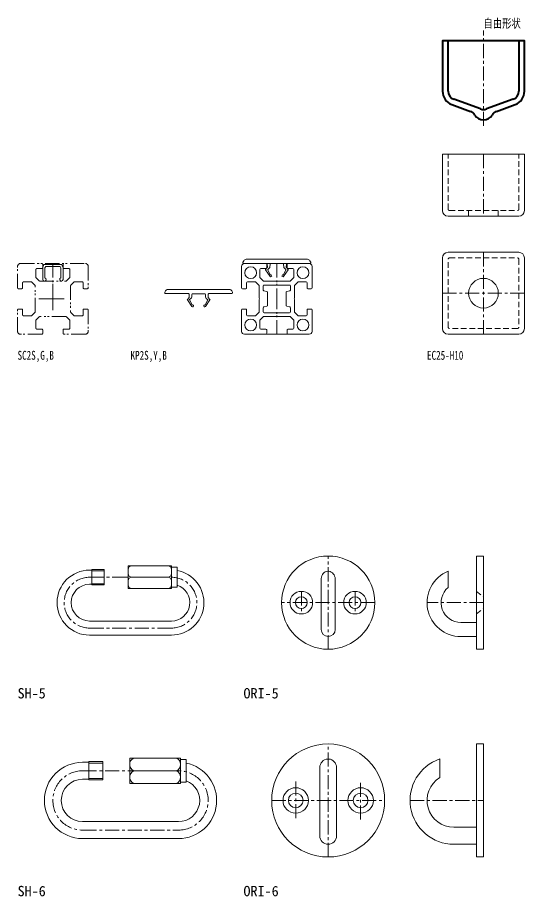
# Model space of a CAD drawing. Units: millimetres on the paper. Extents: x -594 to 176, y -419 to -108.
# Drawn here: x -594.5 to -415, y -419.5 to -108.5 of the extents above; entities that cross this region are included whole.
import ezdxf
from ezdxf.enums import TextEntityAlignment as Align

# ---------------------------------------------------------------- set-up
doc = ezdxf.new("R2010")
doc.units = ezdxf.units.MM
for name, pattern in [('CHAIN1', [8, 5, -1, 1, -1]), ('CHAIN2', [12, 9, -1, 1, -1]), ('DASHED2', [3, 2, -1]), ('DOUBLE_CHAIN1', [8.8, 5, -1, 0.6, -0.6, 0.6, -1])]:
    doc.linetypes.add(name, pattern=pattern)
doc.layers.add('0-0', color=7, linetype='Continuous', lineweight=18)
doc.layers.add('0-1', color=4, linetype='Continuous', lineweight=18)
doc.layers.add('0-F', color=7, linetype='Continuous')
doc.styles.add('ＭＳ ゴシック', font='')
doc.styles.get('ＭＳ ゴシック').set_extended_font_data('MS Gothic')

msp = doc.modelspace()

# ---------------------------------------------------------------- linework, layer by layer
at = {"layer": '0-0', "color": 4, "linetype": 'CHAIN1'}
msp.add_line((-429.5, -146.781), (-429.5, -113.032), dxfattribs=at)
at = {"layer": '0-0', "lineweight": 40}
for p, q in [((-442, -134.565), (-442, -116.673)), ((-417, -116.673), (-417, -134.565)), ((-440.694, -139.269), (-434.085, -141.648)), ((-430.516, -140.808), (-440.016, -137.388)), ((-418.984, -137.388), (-428.484, -140.808)), ((-424.915, -141.648), (-418.306, -139.269))]:
    msp.add_line(p, q, dxfattribs=at)
at = {"layer": '0-0'}
for p, q in [((-415, -176.781), (-415, -156.781)), ((-442, -178.781), (-417, -178.781)), ((-417, -191.5), (-442, -191.5)), ((-579, -195.8), (-585, -195.8)), ((-514.683, -195.055), (-514.683, -195.201)), ((-514.395, -194.501), (-514.656, -194.955)), ((-506.23, -195.471), (-514.407, -195.5)), ((-491.838, -194.001), (-513.528, -194.001)), ((-506.079, -195.616), (-506.039, -196.785)), ((-505.093, -195.791), (-505.122, -196.617)), ((-504.793, -195.501), (-500.573, -195.501)), ((-500.273, -195.791), (-500.244, -196.617)), ((-499.287, -195.616), (-499.328, -196.785)), ((-499.137, -195.471), (-490.959, -195.5)), ((-490.972, -194.501), (-490.71, -194.955)), ((-490.683, -195.055), (-490.683, -195.201)), ((-444, -193.5), (-444, -218.5)), ((-415, -218.5), (-415, -193.5)), ((-506.687, -197.721), (-505.085, -200.098)), ((-506.682, -197.6), (-506.062, -196.853)), ((-505.896, -197.725), (-505.017, -199.455)), ((-505.4, -197.196), (-505.873, -197.603)), ((-499.471, -197.725), (-500.35, -199.455)), ((-498.679, -197.721), (-500.281, -200.098)), ((-499.966, -197.196), (-499.494, -197.603)), ((-498.684, -197.6), (-499.305, -196.853)), ((-542.081, -205.166), (-542.343, -205.62)), ((-519.524, -204.666), (-541.215, -204.666)), ((-518.658, -205.166), (-518.397, -205.62)), ((-542.37, -205.72), (-542.37, -205.866)), ((-533.916, -206.137), (-542.094, -206.165)), ((-534.369, -208.265), (-533.748, -207.518)), ((-533.766, -206.282), (-533.725, -207.45)), ((-533.086, -207.862), (-533.559, -208.268)), ((-532.78, -206.456), (-532.808, -207.283)), ((-532.48, -206.166), (-528.26, -206.166)), ((-527.96, -206.456), (-527.931, -207.283)), ((-527.653, -207.862), (-527.18, -208.268)), ((-526.974, -206.282), (-527.014, -207.45)), ((-526.371, -208.265), (-526.991, -207.518)), ((-526.823, -206.137), (-518.646, -206.165)), ((-518.37, -205.72), (-518.37, -205.866)), ((-534.374, -208.387), (-532.772, -210.764)), ((-533.582, -208.391), (-532.703, -210.121)), ((-527.157, -208.391), (-528.036, -210.121)), ((-526.366, -208.387), (-527.968, -210.764)), ((-442, -220.5), (-417, -220.5)), ((-568.2, -304), (-569, -304)), ((-540, -303), (-540, -310)), ((-442, -310.138), (-442, -304.376)), ((-556, -306.5), (-555.3, -306.5)), ((-554, -306.5), (-541.3, -306.5)), ((-487, -325), (-487, -307.068)), ((-482, -307.068), (-482, -325)), ((-569, -309), (-568.2, -309)), ((-540, -322), (-569, -322)), ((-432, -322.5), (-437.5, -322.5)), ((-540, -327), (-569, -327)), ((-437.5, -327.5), (-432, -327.5)), ((-569.3, -372), (-571.5, -372)), ((-569.3, -371.75), (-569.3, -378.25)), ((-569.3, -371.75), (-564.3, -371.75)), ((-564.3, -378.25), (-564.3, -371.75)), ((-445, -377.422), (-445, -370.829)), ((-538.3, -375.014), (-553.3, -375.014)), ((-571.5, -378), (-569.3, -378)), ((-569.3, -378.25), (-564.3, -378.25)), ((-537.5, -393), (-571.5, -393)), ((-432, -395), (-440, -395)), ((-537.5, -399), (-571.5, -399)), ((-440, -401), (-432, -401))]:
    msp.add_line(p, q, dxfattribs=at)
at = {"layer": '0-0', "lineweight": 40}
msp.add_lwpolyline([(-415, -134.565), (-415, -116.673), (-444, -116.673), (-444, -134.565)], dxfattribs=at)
at = {"layer": '0-0'}
for points in [[(-415, -156.781), (-444, -156.781), (-444, -176.781)], [(-585.3, -196.1), (-585.3, -196.3), (-585.6, -196.8), (-585.6, -201.1)], [(-584.8, -200.534), (-584.8, -197.022), (-584.547, -196.6), (-579.453, -196.6), (-579.2, -197.022), (-579.2, -200.534)], [(-578.4, -201.1), (-578.4, -196.8), (-578.7, -196.3), (-578.7, -196.1)], [(-482, -307.068), (-482.066, -306.572), (-482.207, -306.096), (-482.417, -305.656), (-482.69, -305.264), (-483.019, -304.933), (-483.392, -304.673), (-483.799, -304.491), (-484.227, -304.393), (-484.664, -304.382), (-485.096, -304.458), (-485.509, -304.62), (-485.892, -304.861), (-486.233, -305.176), (-486.521, -305.553), (-486.747, -305.983), (-486.905, -306.451), (-486.991, -306.944), (-487, -307.068)], [(-536.8, -379), (-534.8, -379), (-534.8, -371), (-536.8, -371)], [(-487.5, -398), (-487.5, -373.847), (-487.499, -373.83), (-487.406, -373.264), (-487.225, -372.725), (-486.962, -372.228), (-486.624, -371.788), (-486.221, -371.42), (-485.766, -371.134), (-485.272, -370.939), (-484.755, -370.84)], [(-484.755, -370.84), (-484.23, -370.842), (-483.713, -370.943), (-483.221, -371.141), (-482.767, -371.43), (-482.366, -371.8), (-482.029, -372.241), (-481.768, -372.74), (-481.59, -373.28), (-481.5, -373.846), (-481.5, -398)]]:
    msp.add_lwpolyline(points, dxfattribs=at)
for points in [[(-432, -332), (-429.5, -332), (-429.5, -299), (-432, -299)], [(-568.2, -309.2), (-568.2, -303.8), (-563.8, -303.8), (-563.8, -309.2)], [(-540, -303), (-540, -302.5), (-555.3, -302.5), (-555.3, -310.5), (-540, -310.5), (-540, -310), (-538, -310), (-538, -303)], [(-432, -405.5), (-429.5, -405.5), (-429.5, -365.5), (-432, -365.5)], [(-554.8, -379.5), (-536.8, -379.5), (-536.8, -370.5), (-554.8, -370.5)]]:
    msp.add_lwpolyline(points, close=True, dxfattribs=at)
for centre, radius in [((-429.5, -206), 5.25), ((-484.5, -315.5), 16.5), ((-494, -315.5), 4), ((-494, -315.5), 2.1), ((-475, -315.5), 4), ((-475, -315.5), 2.1), ((-484.5, -385.5), 20), ((-496, -385.5), 4.5), ((-473, -385.5), 4.5), ((-496, -385.5), 2.6), ((-473, -385.5), 2.6)]:
    msp.add_circle(centre, radius, dxfattribs=at)
at = {"layer": '0-0', "lineweight": 40}
for centre, radius, start, end in [((-439, -134.565), 5, 180, 250.20112), ((-439, -134.565), 3, 180, 250.20112), ((-420, -134.565), 3, 289.79888, 0), ((-420, -134.565), 5, 289.79888, 0), ((-435.101, -144.471), 3, 30.48599, 70.20112), ((-429.5, -141.173), 3.5, 210.48599, 329.51401), ((-429.5, -137.985), 3, 250.20112, 289.79888), ((-423.899, -144.471), 3, 109.79888, 149.51401)]:
    msp.add_arc(centre, radius, start, end, dxfattribs=at)
at = {"layer": '0-0'}
for centre, radius, start, end in [((-442, -176.781), 2, 180, 270), ((-417, -176.781), 2, 270, 0), ((-442, -193.5), 2, 90, 180), ((-417, -193.5), 2, 0, 90), ((-585, -196.1), 0.3, 90, 180), ((-579, -196.1), 0.3, 0, 90), ((-514.483, -195.055), 0.2, 150, 180), ((-514.383, -195.201), 0.3, 180, 265.40649), ((-513.528, -195.001), 1, 90, 150), ((-506.229, -195.621), 0.15, 1.98186, 90.2), ((-504.793, -195.801), 0.3, 90, 178.01814), ((-500.573, -195.801), 0.3, 1.98186, 90), ((-499.137, -195.621), 0.15, 89.8, 178.01814), ((-491.838, -195.001), 1, 30, 90), ((-490.983, -195.201), 0.3, 274.59351, 0), ((-490.883, -195.055), 0.2, 0, 30), ((-506.605, -197.664), 0.1, 140.30505, 215), ((-506.139, -196.789), 0.1, 320.30505, 2), ((-505.807, -197.679), 0.1, 130.68368, 208), ((-505.921, -196.59), 0.8, 310.68368, 358.01814), ((-499.445, -196.59), 0.8, 181.98186, 229.31632), ((-499.559, -197.679), 0.1, 332, 49.31632), ((-499.228, -196.789), 0.1, 178, 219.69495), ((-498.761, -197.664), 0.1, 325, 39.69495), ((-585, -201.1), 0.6, 180, 70.52878), ((-579, -201.1), 0.6, 109.47122, 0), ((-504.838, -199.851), 0.35, 225, 101.47216), ((-504.927, -199.41), 0.1, 206.93759, 281.47216), ((-500.528, -199.851), 0.35, 78.52784, 315), ((-500.439, -199.41), 0.1, 258.52784, 333.06241), ((-541.215, -205.666), 1, 90, 150), ((-519.524, -205.666), 1, 30, 90), ((-542.17, -205.72), 0.2, 150, 180), ((-542.07, -205.866), 0.3, 180, 265.40649), ((-534.292, -208.329), 0.1, 140.30505, 215), ((-533.916, -206.287), 0.15, 1.98186, 90.2), ((-533.825, -207.454), 0.1, 320.30505, 2), ((-533.494, -208.344), 0.1, 130.68368, 208), ((-533.608, -207.255), 0.8, 310.68368, 358.01814), ((-532.48, -206.466), 0.3, 90, 178.01814), ((-528.26, -206.466), 0.3, 1.98186, 90), ((-527.132, -207.255), 0.8, 181.98186, 229.31632), ((-527.246, -208.344), 0.1, 332, 49.31632), ((-526.914, -207.454), 0.1, 178, 219.69495), ((-526.824, -206.287), 0.15, 89.8, 178.01814), ((-526.448, -208.329), 0.1, 325, 39.69495), ((-518.67, -205.866), 0.3, 274.59351, 0), ((-518.57, -205.72), 0.2, 0, 30), ((-532.525, -210.516), 0.35, 225, 101.47216), ((-532.614, -210.075), 0.1, 206.93759, 281.47216), ((-528.215, -210.516), 0.35, 78.52784, 315), ((-528.125, -210.075), 0.1, 258.52784, 333.06241), ((-442, -218.5), 2, 180, 270), ((-417, -218.5), 2, 270, 0), ((-569, -315.5), 11.5, 90, 270), ((-554, -303.8), 1.3, 90, 180), ((-541.3, -303.8), 1.3, 0, 90), ((-540, -315.5), 11.5, 270, 79.98465), ((-437.5, -315.5), 12, 112.02445, 270), ((-554, -305.2), 1.3, 180, 270), ((-554, -307.8), 1.3, 90, 180), ((-541.3, -305.2), 1.3, 270, 0), ((-541.3, -307.8), 1.3, 0, 90), ((-569, -315.5), 6.5, 90, 270), ((-554, -309.2), 1.3, 180, 270), ((-541.3, -309.2), 1.3, 270, 0), ((-540, -315.5), 6.5, 270, 72.07989), ((-437.5, -315.5), 7, 130.00542, 270), ((-484.5, -325), 2.5, 180, 359.99984), ((-571.5, -385.5), 13.5, 90.00015, 270), ((-552.352, -372.757), 2.448, 112.7814, 247.21859), ((-539.248, -372.757), 2.448, 292.7814, 67.2186), ((-537.5, -385.5), 13.5, 270.00015, 78.463), ((-440, -385.5), 15.5, 108.81924, 270), ((-552.373, -377.257), 2.427, 112.45805, 247.54187), ((-539.227, -377.257), 2.427, 292.45812, 67.54195), ((-571.5, -385.5), 7.5, 90.00015, 270), ((-537.5, -385.5), 7.5, 270, 68.89973), ((-440, -385.5), 9.5, 121.7571, 270), ((-484.5, -398), 3, 180, 0)]:
    msp.add_arc(centre, radius, start, end, dxfattribs=at)
at = {"layer": '0-1', "linetype": 'DASHED2'}
for p, q in [((-442, -176.281), (-442, -156.781)), ((-417, -176.281), (-417, -156.781)), ((-441.5, -176.781), (-417.5, -176.781)), ((-434.75, -176.781), (-434.75, -178.781)), ((-424.25, -178.781), (-424.25, -176.781)), ((-442, -218), (-442, -194)), ((-441.5, -193.5), (-417.5, -193.5)), ((-417, -194), (-417, -218)), ((-417.5, -218.5), (-441.5, -218.5)), ((-432, -311.5), (-429.5, -313.4)), ((-432, -319.5), (-429.5, -317.6))]:
    msp.add_line(p, q, dxfattribs=at)
at = {"layer": '0-1', "linetype": 'CHAIN1'}
for p, q in [((-429.5, -156.781), (-429.5, -178.781)), ((-429.5, -220.5), (-429.5, -191.5)), ((-415, -206), (-444, -206)), ((-484.5, -332), (-484.5, -299)), ((-569, -306.5), (-556, -306.5)), ((-494, -311.5), (-494, -319.5)), ((-475, -311.5), (-475, -319.5)), ((-468, -315.5), (-501, -315.5)), ((-429.5, -315.5), (-449.5, -315.5)), ((-569, -324.5), (-540, -324.5)), ((-484.5, -405.5), (-484.5, -365.5)), ((-571.5, -375), (-537.5, -375)), ((-496, -378.769), (-496, -392.231)), ((-473, -392.231), (-473, -378.769)), ((-504.5, -385.5), (-464.5, -385.5)), ((-455.5, -385.5), (-429.5, -385.5)), ((-571.5, -396), (-537.5, -396))]:
    msp.add_line(p, q, dxfattribs=at)
at = {"layer": '0-1', "linetype": 'DOUBLE_CHAIN1'}
for p, q in [((-593.5, -195.5), (-570.5, -195.5)), ((-585.6, -195.8), (-585.6, -197)), ((-582, -195.5), (-582, -208.402)), ((-578.4, -197), (-578.4, -195.8)), ((-502.683, -195.501), (-502.683, -208)), ((-594.5, -204.1), (-594.5, -196.5)), ((-588, -197.6), (-588, -200.376)), ((-585.9, -197.3), (-587.7, -197.3)), ((-576.3, -197.3), (-578.1, -197.3)), ((-576, -200.376), (-576, -197.6)), ((-569.5, -196.5), (-569.5, -204.1)), ((-589.624, -202), (-592.4, -202)), ((-588.388, -203.112), (-589.412, -202.088)), ((-587.912, -200.588), (-586.888, -201.612)), ((-586.676, -201.7), (-577.324, -201.7)), ((-577.112, -201.612), (-576.088, -200.588)), ((-574.588, -202.088), (-575.612, -203.112)), ((-571.6, -202), (-574.376, -202)), ((-593, -204.4), (-594.2, -204.4)), ((-592.7, -202.3), (-592.7, -204.1)), ((-588.3, -212.676), (-588.3, -203.324)), ((-575.7, -203.324), (-575.7, -212.676)), ((-571.3, -204.1), (-571.3, -202.3)), ((-569.8, -204.4), (-571, -204.4)), ((-502.683, -220.499), (-502.683, -208)), ((-594.5, -219.5), (-594.5, -211.9)), ((-594.2, -211.6), (-593, -211.6)), ((-592.7, -211.9), (-592.7, -213.7)), ((-592.4, -214), (-589.624, -214)), ((-589.412, -213.912), (-588.388, -212.888)), ((-586.888, -214.388), (-587.912, -215.412)), ((-577.324, -214.3), (-586.676, -214.3)), ((-576.088, -215.412), (-577.112, -214.388)), ((-575.612, -212.888), (-574.588, -213.912)), ((-574.376, -214), (-571.6, -214)), ((-571.3, -213.7), (-571.3, -211.9)), ((-571, -211.6), (-569.8, -211.6)), ((-569.5, -211.9), (-569.5, -219.5)), ((-588, -215.624), (-588, -218.4)), ((-576, -218.4), (-576, -215.624)), ((-585.9, -220.5), (-593.5, -220.5)), ((-587.7, -218.7), (-585.9, -218.7)), ((-585.6, -219), (-585.6, -220.2)), ((-578.4, -220.2), (-578.4, -219)), ((-578.1, -218.7), (-576.3, -218.7)), ((-570.5, -220.5), (-578.1, -220.5))]:
    msp.add_line(p, q, dxfattribs=at)
at = {"layer": '0-1'}
for p, q in [((-514.183, -195.5), (-491.183, -195.5)), ((-506.283, -195.8), (-506.283, -197)), ((-499.083, -197), (-499.083, -195.8)), ((-515.183, -204.1), (-515.183, -196.5)), ((-508.683, -197.6), (-508.683, -200.376)), ((-506.583, -197.3), (-508.383, -197.3)), ((-496.983, -197.3), (-498.783, -197.3)), ((-496.683, -200.376), (-496.683, -197.6)), ((-490.183, -196.5), (-490.183, -204.1)), ((-510.307, -202), (-513.083, -202)), ((-509.071, -203.112), (-510.095, -202.088)), ((-508.595, -200.588), (-507.571, -201.612)), ((-507.359, -201.7), (-498.007, -201.7)), ((-497.795, -201.612), (-496.771, -200.588)), ((-495.271, -202.088), (-496.295, -203.112)), ((-492.283, -202), (-495.059, -202)), ((-513.683, -204.4), (-514.883, -204.4)), ((-513.383, -202.3), (-513.383, -204.1)), ((-507.483, -203.4), (-507.483, -204.868)), ((-507.261, -205.158), (-506.206, -205.44)), ((-498.183, -203.1), (-507.183, -203.1)), ((-499.161, -205.44), (-498.106, -205.158)), ((-497.883, -204.868), (-497.883, -203.4)), ((-491.983, -204.1), (-491.983, -202.3)), ((-490.483, -204.4), (-491.683, -204.4)), ((-505.983, -205.73), (-505.983, -208)), ((-505.983, -210.27), (-505.983, -208)), ((-499.383, -208), (-499.383, -205.73)), ((-499.383, -208), (-499.383, -210.27)), ((-507.483, -212.6), (-507.483, -211.132)), ((-507.261, -210.842), (-506.206, -210.56)), ((-499.161, -210.56), (-498.106, -210.842)), ((-497.883, -211.132), (-497.883, -212.6)), ((-515.183, -211.9), (-515.183, -219.5)), ((-513.683, -211.6), (-514.883, -211.6)), ((-513.383, -213.7), (-513.383, -211.9)), ((-510.307, -214), (-513.083, -214)), ((-509.071, -212.888), (-510.095, -213.912)), ((-508.595, -215.412), (-507.571, -214.388)), ((-507.359, -214.3), (-498.007, -214.3)), ((-498.183, -212.9), (-507.183, -212.9)), ((-497.795, -214.388), (-496.771, -215.412)), ((-495.271, -213.912), (-496.295, -212.888)), ((-492.283, -214), (-495.059, -214)), ((-491.983, -211.9), (-491.983, -213.7)), ((-490.483, -211.6), (-491.683, -211.6)), ((-490.183, -219.5), (-490.183, -211.9)), ((-508.683, -218.4), (-508.683, -215.624)), ((-496.683, -215.624), (-496.683, -218.4)), ((-514.183, -220.5), (-491.183, -220.5)), ((-506.583, -218.7), (-508.383, -218.7)), ((-506.283, -220.2), (-506.283, -219)), ((-499.083, -219), (-499.083, -220.2)), ((-496.983, -218.7), (-498.783, -218.7)), ((-563.8, -304.2), (-568.2, -304.2)), ((-568.2, -308.8), (-563.8, -308.8)), ((-564.3, -372.25), (-569.3, -372.25)), ((-569.3, -377.75), (-564.3, -377.75))]:
    msp.add_line(p, q, dxfattribs=at)
at = {"layer": '0-1', "linetype": 'CHAIN2'}
for p, q in [((-582, -203), (-582, -213)), ((-587, -208), (-577, -208))]:
    msp.add_line(p, q, dxfattribs=at)
at = {"layer": '0-1'}
for points in [[(-508.783, -208), (-508.983, -207.8), (-508.983, -203.324)], [(-496.383, -203.324), (-496.383, -207.8), (-496.583, -208)], [(-508.783, -208), (-508.983, -208.2), (-508.983, -212.676)], [(-496.383, -212.676), (-496.383, -208.2), (-496.583, -208)]]:
    msp.add_lwpolyline(points, dxfattribs=at)
for centre in [(-511.933, -198.75), (-493.433, -198.75), (-511.933, -217.25), (-493.433, -217.25)]:
    msp.add_circle(centre, 2.1, dxfattribs=at)
at = {"layer": '0-1', "linetype": 'DASHED2'}
for centre, start, end in [((-441.5, -176.281), 180, 270), ((-417.5, -176.281), 270, 0), ((-441.5, -194), 90, 180), ((-417.5, -194), 0, 90), ((-441.5, -218), 180, 270), ((-417.5, -218), 270, 0)]:
    msp.add_arc(centre, 0.5, start, end, dxfattribs=at)
at = {"layer": '0-1', "linetype": 'DOUBLE_CHAIN1'}
for centre, radius, start, end in [((-593.5, -196.5), 1, 90, 180), ((-585.9, -195.8), 0.3, 0, 90), ((-578.1, -195.8), 0.3, 90, 180), ((-570.5, -196.5), 1, 0, 90), ((-587.7, -197.6), 0.3, 90, 180), ((-585.9, -197), 0.3, 270, 0), ((-578.1, -197), 0.3, 180, 270), ((-576.3, -197.6), 0.3, 0, 90), ((-592.4, -202.3), 0.3, 90, 180), ((-589.624, -202.3), 0.3, 45, 90), ((-587.7, -200.376), 0.3, 180, 225), ((-586.676, -201.4), 0.3, 225, 270), ((-577.324, -201.4), 0.3, 270, 315), ((-576.3, -200.376), 0.3, 315, 0), ((-574.376, -202.3), 0.3, 90, 135), ((-571.6, -202.3), 0.3, 0, 90), ((-594.2, -204.1), 0.3, 180, 270), ((-593, -204.1), 0.3, 270, 0), ((-588.6, -203.324), 0.3, 0, 45), ((-575.4, -203.324), 0.3, 135, 180), ((-571, -204.1), 0.3, 180, 270), ((-569.8, -204.1), 0.3, 270, 0), ((-594.2, -211.9), 0.3, 90, 180), ((-593, -211.9), 0.3, 0, 90), ((-592.4, -213.7), 0.3, 180, 270), ((-589.624, -213.7), 0.3, 270, 315), ((-588.6, -212.676), 0.3, 315, 0), ((-586.676, -214.6), 0.3, 90, 135), ((-577.324, -214.6), 0.3, 45, 90), ((-575.4, -212.676), 0.3, 180, 225), ((-574.376, -213.7), 0.3, 225, 270), ((-571.6, -213.7), 0.3, 270, 0), ((-571, -211.9), 0.3, 90, 180), ((-569.8, -211.9), 0.3, 0, 90), ((-587.7, -215.624), 0.3, 135, 180), ((-576.3, -215.624), 0.3, 0, 45), ((-593.5, -219.5), 1, 180, 270), ((-587.7, -218.4), 0.3, 180, 270), ((-585.9, -219), 0.3, 0, 90), ((-585.9, -220.2), 0.3, 270, 0), ((-578.1, -219), 0.3, 90, 180), ((-578.1, -220.2), 0.3, 180, 270), ((-576.3, -218.4), 0.3, 270, 0), ((-570.5, -219.5), 1, 270, 0)]:
    msp.add_arc(centre, radius, start, end, dxfattribs=at)
at = {"layer": '0-1'}
for centre, radius, start, end in [((-514.183, -196.5), 1, 90, 180), ((-506.583, -195.8), 0.3, 0, 90), ((-498.783, -195.8), 0.3, 90, 180), ((-491.183, -196.5), 1, 0, 90), ((-508.383, -197.6), 0.3, 90, 180), ((-506.583, -197), 0.3, 270, 0), ((-498.783, -197), 0.3, 180, 270), ((-496.983, -197.6), 0.3, 0, 90), ((-513.083, -202.3), 0.3, 90, 180), ((-510.307, -202.3), 0.3, 45, 90), ((-508.383, -200.376), 0.3, 180, 225), ((-507.359, -201.4), 0.3, 225, 270), ((-498.007, -201.4), 0.3, 270, 315), ((-496.983, -200.376), 0.3, 315, 0), ((-495.059, -202.3), 0.3, 90, 135), ((-492.283, -202.3), 0.3, 0, 90), ((-514.883, -204.1), 0.3, 180, 270), ((-513.683, -204.1), 0.3, 270, 0), ((-509.283, -203.324), 0.3, 0, 45), ((-507.183, -203.4), 0.3, 90, 180), ((-507.183, -204.868), 0.3, 180, 255), ((-498.183, -203.4), 0.3, 0, 90), ((-498.183, -204.868), 0.3, 285, 0), ((-496.083, -203.324), 0.3, 135, 180), ((-491.683, -204.1), 0.3, 180, 270), ((-490.483, -204.1), 0.3, 270, 0), ((-506.283, -205.73), 0.3, 0, 75), ((-499.083, -205.73), 0.3, 105, 180), ((-507.183, -211.132), 0.3, 105, 180), ((-506.283, -210.27), 0.3, 285, 0), ((-499.083, -210.27), 0.3, 180, 255), ((-498.183, -211.132), 0.3, 0, 75), ((-514.883, -211.9), 0.3, 90, 180), ((-513.683, -211.9), 0.3, 0, 90), ((-513.083, -213.7), 0.3, 180, 270), ((-510.307, -213.7), 0.3, 270, 315), ((-509.283, -212.676), 0.3, 315, 0), ((-507.359, -214.6), 0.3, 90, 135), ((-507.183, -212.6), 0.3, 180, 270), ((-498.183, -212.6), 0.3, 270, 0), ((-498.007, -214.6), 0.3, 45, 90), ((-496.083, -212.676), 0.3, 180, 225), ((-495.059, -213.7), 0.3, 225, 270), ((-492.283, -213.7), 0.3, 270, 0), ((-491.683, -211.9), 0.3, 90, 180), ((-490.483, -211.9), 0.3, 0, 90), ((-508.383, -215.624), 0.3, 135, 180), ((-496.983, -215.624), 0.3, 0, 45), ((-514.183, -219.5), 1, 180, 270), ((-508.383, -218.4), 0.3, 180, 270), ((-506.583, -219), 0.3, 0, 90), ((-506.583, -220.2), 0.3, 270, 0), ((-498.783, -219), 0.3, 90, 180), ((-498.783, -220.2), 0.3, 180, 270), ((-496.983, -218.4), 0.3, 270, 0), ((-491.183, -219.5), 1, 270, 0)]:
    msp.add_arc(centre, radius, start, end, dxfattribs=at)
at = {"layer": '0-1', "linetype": 'CHAIN1'}
for centre, radius, start, end in [((-569, -315.5), 9, 90, 270), ((-540, -315.5), 9, 270, 90), ((-571.5, -385.5), 10.5, 90, 270), ((-537.5, -385.5), 10.5, 270, 90)]:
    msp.add_arc(centre, radius, start, end, dxfattribs=at)

# ---------------------------------------------------------------- texts
at = {"layer": '0-0', "style": 'ＭＳ ゴシック', "width": 0.75}
for s, p in [('SC2S,G,B', (-594.5, -230.5)), ('KP2S,Y,B', (-554.5, -230.5)), ('EC25-H10', (-449.5, -230.5))]:
    msp.add_text(s, height=3.152, dxfattribs=at).set_placement(p, align=Align.BOTTOM_LEFT)
at = {"layer": '0-0', "style": 'ＭＳ ゴシック'}
for s, p in [('SH-5', (-594.5, -350.5)), ('ORI-5', (-514.5, -350.5)), ('SH-6', (-594.5, -420.5)), ('ORI-6', (-514.5, -420.5))]:
    msp.add_text(s, height=3.666, dxfattribs=at).set_placement(p, align=Align.BOTTOM_LEFT)
at = {"layer": '0-F', "style": 'ＭＳ ゴシック', "width": 0.75}
msp.add_text('自由形状', height=3.152, dxfattribs=at).set_placement((-429.5, -113.032), align=Align.BOTTOM_LEFT)

doc.saveas('drawing.dxf')
